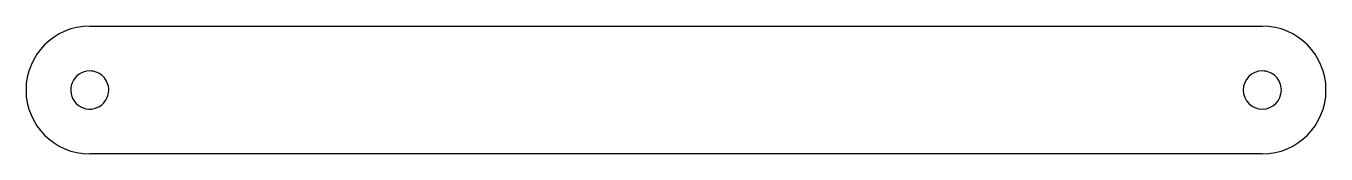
# Model space of a CAD drawing. Extents: x 0 to 109, y -11 to 0.
import ezdxf

# ---------------------------------------------------------------- set-up
doc = ezdxf.new("R2010")
doc.units = 0
doc.layers.get('0').update_dxf_attribs({"linetype": 'CONTINUOUS'})

msp = doc.modelspace()

# ---------------------------------------------------------------- linework, layer by layer
at = {"color": 7}
for points in [[(5.3848, 0.080528), (103.8225, 0.080528)], [(103.8225, -10.643352), (5.3848, -10.643352)]]:
    msp.add_lwpolyline(points, dxfattribs=at)
for points in [[(5.386959, -3.683571)], [(103.824278, -3.683571)]]:
    msp.add_lwpolyline(points, close=True, dxfattribs=at)
for points in [[(5.386959, 0.078387), (2.430813, 0.071077), (0.038254, -2.327407), (0.038254, -5.283562)], [(109.172983, -5.283562), (109.172983, -2.327407), (106.780424, 0.071077), (103.824278, 0.078387)], [(5.386959, -3.683571), (4.73982, -3.683571), (4.156402, -4.073399), (3.908752, -4.671278)], [(6.518329, -4.1522), (6.218271, -3.852142), (5.811305, -3.683571), (5.386959, -3.683571)], [(6.986958, -5.283571), (6.986958, -4.859225), (6.818387, -4.452259), (6.518329, -4.1522)], [(103.824278, -3.683571), (102.940623, -3.683572), (102.224279, -4.399916), (102.224279, -5.283571)], [(104.955648, -4.1522), (104.65559, -3.852142), (104.248624, -3.683571), (103.824278, -3.683571)], [(105.424277, -5.283571), (105.424277, -4.859225), (105.255706, -4.452259), (104.955648, -4.1522)], [(0.038254, -5.283562), (0.038254, -8.239717), (2.430813, -10.6382), (5.386959, -10.645511)], [(3.908752, -4.671278), (3.661103, -5.269156), (3.797992, -5.957345), (4.255589, -6.414941)], [(5.999252, -6.761777), (6.597131, -6.514128), (6.986958, -5.93071), (6.986958, -5.283571)], [(102.224279, -5.283571), (102.224279, -6.167226), (102.940623, -6.88357), (103.824278, -6.88357)], [(103.824278, -10.645511), (106.780424, -10.6382), (109.172983, -8.239717), (109.172983, -5.283562)], [(103.824278, -6.88357), (104.707933, -6.88357), (105.424277, -6.167226), (105.424277, -5.283571)], [(4.255589, -6.414941), (4.713185, -6.872538), (5.401373, -7.009427), (5.999252, -6.761777)]]:
    msp.add_open_spline(points, degree=3, dxfattribs=at)

doc.saveas('drawing.dxf')
